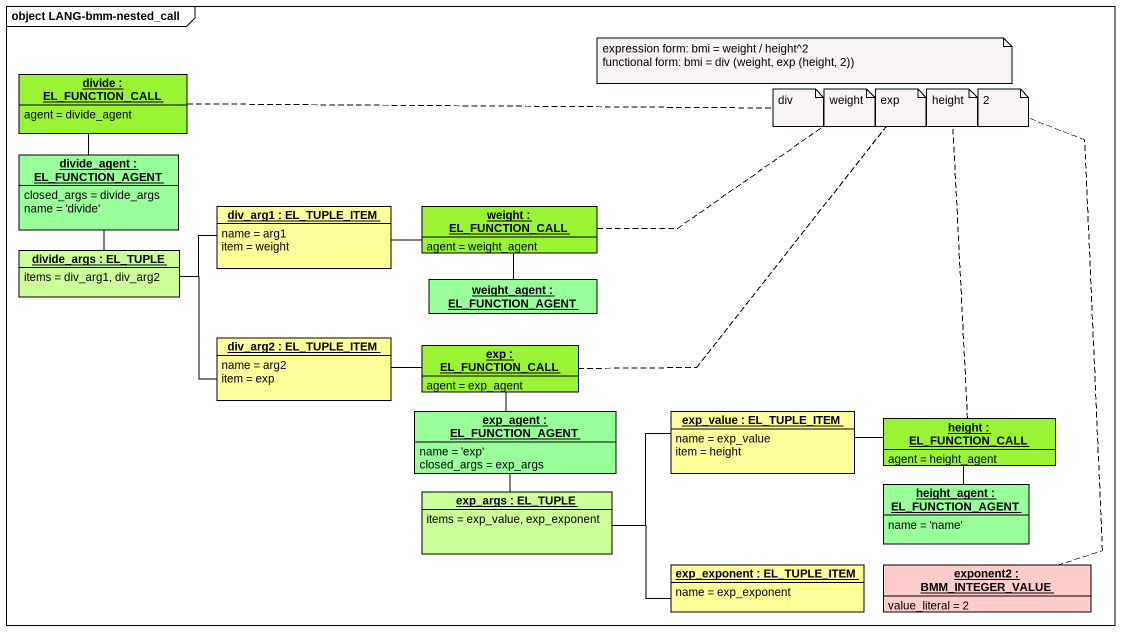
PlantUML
@startuml
mainframe object LANG-bmm-nested_call
hide circle
hide empty members
object "divide : EL_FUNCTION_CALL" as divide #99F433 {
  agent = divide_agent
}
object "divide_agent : EL_FUNCTION_AGENT" as divide_agent #99FF99 {
  closed_args = divide_args
  name = 'divide'
}
object "div_arg1 : EL_TUPLE_ITEM" as div_arg1 #FFFF99 {
  name = arg1
  item = weight
}
object "weight : EL_FUNCTION_CALL" as weight #99F433 {
  agent = weight_agent
}
object "divide_args : EL_TUPLE" as divide_args #CCFF99 {
  items = div_arg1, div_arg2
}
object "weight_agent : EL_FUNCTION_AGENT" as weight_agent #99FF99
object "div_arg2 : EL_TUPLE_ITEM" as div_arg2 #FFFF99 {
  name = arg2
  item = exp
}
object "exp : EL_FUNCTION_CALL" as exp #99F433 {
  agent = exp_agent
}
object "exp_agent : EL_FUNCTION_AGENT" as exp_agent #99FF99 {
  name = 'exp'
  closed_args = exp_args
}
object "exp_value : EL_TUPLE_ITEM" as exp_value #FFFF99 {
  name = exp_value
  item = height
}
object "height : EL_FUNCTION_CALL" as height #99F433 {
  agent = height_agent
}
object "exp_args : EL_TUPLE" as exp_args #CCFF99 {
  items = exp_value, exp_exponent
}
object "height_agent : EL_FUNCTION_AGENT" as height_agent #99FF99 {
  name = 'name'
}
object "exp_exponent : EL_TUPLE_ITEM" as exp_exponent #FFFF99 {
  name = exp_exponent
}
object "exponent2 : BMM_INTEGER_VALUE" as exponent2 #FFCCCC {
  value_literal = 2
}
divide_agent -up- divide
divide_agent -- divide_args
div_arg1 -right- weight
divide_args -right- div_arg1
divide_args -right- div_arg2
weight_agent -up- weight
div_arg2 -right- exp
exp_agent -up- exp
exp_agent -- exp_args
exp_value -right- height
exp_args -right- exp_value
exp_args -right- exp_exponent
height_agent -up- height
note as N1
  expression form: bmi = weight / height^2
  functional form: bmi = div (weight, exp (height, 2))
end note
note right of divide : div
note right of weight : weight
note top of exp : exp
note top of height : height
note top of exponent2 : 2
@enduml
